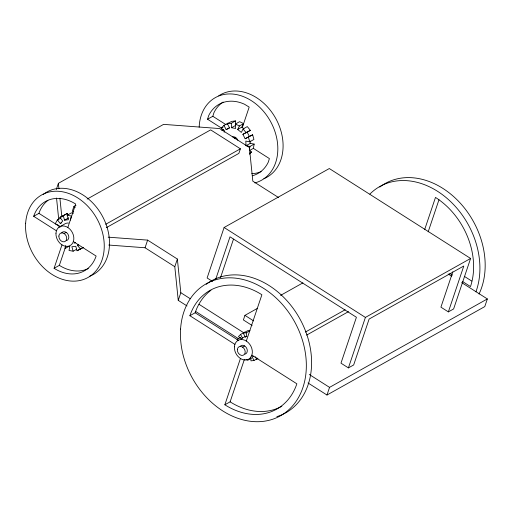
<?xml version="1.0" encoding="UTF-8"?>
<svg xmlns="http://www.w3.org/2000/svg" width="513" height="513" viewBox="0 0 513 513"><rect width="100%" height="100%" fill="white"/><g stroke="black" fill="none" stroke-linecap="round" stroke-linejoin="round"><path stroke-width="0.77" d="M59.033 226.15L59.136 225.611L55.282 223.764L57.373 219.878L60.976 217.858M65.536 245.791L65.01 248.529L69.217 246.169M70.493 220.103L71.281 216.005L67.177 215.248L68.421 219.724L64.523 220.192L63.279 215.716L67.492 213.363L67.902 214.851M69.826 246.355L69.031 250.459L73.135 251.21L76.745 249.19M249.421 149.302L249.972 146.449L254.179 144.089L253.351 148.372L249.748 150.392M221.603 128.167L207.56 119.228L208.682 115.63A39.693 30.594 60.7 0 1 244.47 104.216L249.183 107.102L242.328 127.468M207.56 119.228L212.818 116.278L213.947 112.68A39.693 30.594 60.7 0 1 223.142 102.049M56.283 189.579L58.386 183.321L163.589 124.37L219.635 128.564L249.382 147.494L252.826 181.166L278.514 197.511M75.988 205.335L73.898 206.508L72.352 211.099L73.705 211.959M73.346 241.559L96.13 256.058A39.758 30.645 60.7 0 1 54.083 268.305L61.97 244.874M67.825 227.483L75.706 204.052A39.758 30.645 60.7 0 0 33.666 216.3L56.443 230.799M54.083 268.305L59.348 265.356L65.876 245.958M108.737 245.047L145.051 247.766L147.622 240.116L177.37 259.046L180.813 292.718L178.242 300.368L187.033 305.96M178.242 300.368L174.798 266.696L177.37 259.046M87.152 199.076L210.657 129.872L240.405 148.802L238.859 153.393L106.287 227.682M452.819 271.8L440.917 307.165L448.356 311.898L453.614 308.948L470.601 258.462L329.308 168.54L224.104 227.496L207.117 277.975L212.523 281.419M215.569 279.7L229.997 236.814L356.42 317.271L340.972 363.166L348.41 367.898L353.669 364.955L369.116 319.06L463.797 266.003L448.356 311.898M220.571 277.507L233.486 239.135M257.507 308.313L244.938 315.36L243.393 319.952L252.114 325.499M251.864 355.163L296.867 383.807A68.088 52.486 60.7 0 1 224.854 404.783L240.437 358.491M246.311 341.036L261.893 294.744A68.088 52.486 60.7 0 0 189.881 315.719L234.89 344.364M224.854 404.783L230.119 401.839L244.361 359.517M308.044 382.974L326.973 395.023L329.545 387.373L487.35 298.944L461.662 282.592M348.41 367.898L365.403 317.419L470.601 258.462M424.629 229.689L435.492 197.422A68.152 52.538 60.7 0 1 470.498 286.568L462.502 281.477M428.169 231.857L438.993 199.704M487.35 298.944L484.779 306.594L326.973 395.023M224.143 132.219L224.758 131.007L221.238 128.16L223.963 125.416L228.176 123.062L227.086 124.159M249.972 146.449L246.041 145.724L245.798 141.088L249.728 141.812L253.935 139.453L252.64 134.784L245.143 138.734L242.88 134.342L250.376 130.392L247.304 126.583L243.098 128.936L241.334 132.418L237.66 129.449L239.424 125.967L243.63 123.607L239.603 121.677L235.396 124.037L235.627 128.474L231.53 127.724L231.292 123.287L235.505 120.927L235.736 125.364L231.53 127.724M237.66 129.449L241.867 127.089L243.63 123.607M57.373 219.878L60.316 223.527L62.791 221.032L59.848 217.384L67.492 213.363M83.472 247.394L80.464 249.074L77.521 245.426L78.611 244.329M249.331 154.208L251.511 152.008L249.754 150.585M244.797 332.084L240.584 334.444L238.455 336.586L241.495 339.042M241.193 339.337L242.752 337.772L244.707 336.823L246.933 336.554M255.436 356.772L256.68 359.19L257.744 358.119M33.666 216.3L38.924 213.35A39.758 30.645 60.7 0 1 47.933 200.384M223.963 125.416L226.13 129.622L229.561 127.961L227.394 123.755L231.607 121.395L235.505 120.927M221.238 128.16L223.04 127.153M67.177 215.248L71.39 212.889L73.436 213.267M221.802 130.449L223.61 129.443M64.523 220.192L68.729 217.833M226.13 129.622L229.741 127.602M60.316 223.527L61.515 222.854M59.04 227.169L64.298 224.226A10.76 8.291 60.7 0 1 68.466 223.014M64.08 233.53L66.183 232.351M234.505 138.029L235.557 137.439M242.88 134.342L250.376 130.392M245.143 138.734L252.64 134.784M105.736 224.264L240.405 148.802M246.041 145.724L250.254 143.371L254.179 144.089M77.521 245.426L78.72 244.752M249.709 153.021L251.511 152.008M73.135 251.21L71.891 246.734L75.789 246.266L77.033 250.742L83.298 247.381M189.881 315.719L195.145 312.77A68.088 52.486 60.7 0 1 210.952 290.268M280.56 295.398L302.907 282.875M245.432 337.349L243.265 333.142L247.471 330.782L249.754 330.507M243.265 333.142L246.311 332.777L249.914 330.757M240.629 337.407L237.019 339.426L238.192 340.375M242.559 347.115L244.663 345.942M251.364 358.247L247.76 360.267L245.868 359.363M250.761 357.029L250.96 360.857L254.006 360.492L257.007 358.805M256.68 359.19L257.885 358.516M305.357 332.078L345.166 309.769M306.607 335.104L348.513 311.622M59.848 217.384L63.279 215.716M77.033 250.742L80.464 249.074M253.864 356.176L252.133 356.862L254.006 360.492M227.394 123.755L231.292 123.287M108.153 237.166L147.622 240.116M235.396 124.037L239.424 125.967M212.818 116.278L226.034 124.691M464.329 276.347L471.723 281.053M253.351 148.372L269.402 158.588L268.273 162.185A39.693 30.594 60.7 0 1 252.422 175.754M449.83 273.416L452.498 275.115M448.138 273.987L451.517 276.141M224.104 227.496L365.403 317.419M145.051 247.766L174.798 266.696M73.898 206.508L75.251 207.367M244.938 315.36L253.659 320.914M180.813 292.718L190.278 298.739M199.07 304.331L243.688 332.732M309.268 374.464L329.545 387.373M195.819 311.551L238.41 338.657M38.924 213.35L60.367 227.002M195.145 312.77L238.269 340.222M241.867 127.089L243.938 128.763M243.098 128.936L246.169 132.752M247.093 131.982L249.35 136.375M240.584 334.444L242.457 338.073M248.427 137.138L249.728 141.812M58.386 183.321L58.944 188.803M59.906 198.198L61.829 216.993M56.533 198.018L58.777 219.942M250.132 141.049L250.254 143.371M246.311 332.777L246.509 336.605M233.498 137.548A4.732 3.649 60.7 0 1 235.429 138.773M232.556 136.888A4.732 3.649 60.7 0 1 237.814 140.235M369.873 194.094A75.725 58.373 60.7 0 1 449.433 200.474A75.725 58.373 60.7 0 1 475.923 291.859M199.166 127.186A47.331 36.481 60.7 0 1 233.999 94.187A47.331 36.481 60.7 0 1 276.392 136.644A47.331 36.481 60.7 0 1 254.82 182.917M379.774 187.065A75.725 58.373 60.7 0 1 459.719 202.539A75.725 58.373 60.7 0 1 479.033 294.013M206.188 284.337A75.725 58.373 60.7 0 1 300.503 320.009A75.725 58.373 60.7 0 1 276.873 416.639M61.637 232.902A4.732 3.649 60.7 0 1 67.87 234.05A4.732 3.649 60.7 0 1 66.613 240.552M43.22 194.498A47.331 36.481 60.7 0 1 101.818 215.107A47.331 36.481 60.7 0 1 89.615 276.244M240.116 346.487A4.732 3.649 60.7 0 1 246.349 347.634A4.732 3.649 60.7 0 1 245.092 354.143M218.692 95.841A47.331 36.481 60.7 0 1 275.904 118.734A47.331 36.481 60.7 0 1 263.894 178.697M261.149 171.586A39.693 30.594 60.7 0 1 251.78 173.663M75.405 242.623A10.76 8.291 60.7 0 1 74.064 243.181M88.351 268.555A39.758 30.645 60.7 0 1 59.348 265.356M281.842 406.258A68.088 52.486 60.7 0 1 230.119 401.839M180.576 329.032A75.725 58.373 60.7 0 0 270.877 419.807A75.725 58.373 60.7 0 0 278.662 300.458A75.725 58.373 60.7 0 0 180.576 329.032M25.65 223.219A47.331 36.481 60.7 0 0 82.086 279.957A47.331 36.481 60.7 0 0 86.953 205.36A47.331 36.481 60.7 0 0 25.65 223.219M55.975 233.229A10.76 8.291 60.7 0 0 68.806 246.131A10.76 8.291 60.7 0 0 69.909 229.17A10.76 8.291 60.7 0 0 55.975 233.229M58.867 236.063A4.732 3.649 60.7 0 0 64.51 241.732A4.732 3.649 60.7 0 0 64.997 234.274A4.732 3.649 60.7 0 0 58.867 236.063M237.346 349.648A4.732 3.649 60.7 0 0 242.989 355.323A4.732 3.649 60.7 0 0 243.476 347.859A4.732 3.649 60.7 0 0 237.346 349.648M234.415 346.807A10.805 8.33 60.7 0 0 247.298 359.754A10.805 8.33 60.7 0 0 248.407 342.729A10.805 8.33 60.7 0 0 234.415 346.807"/></g></svg>
